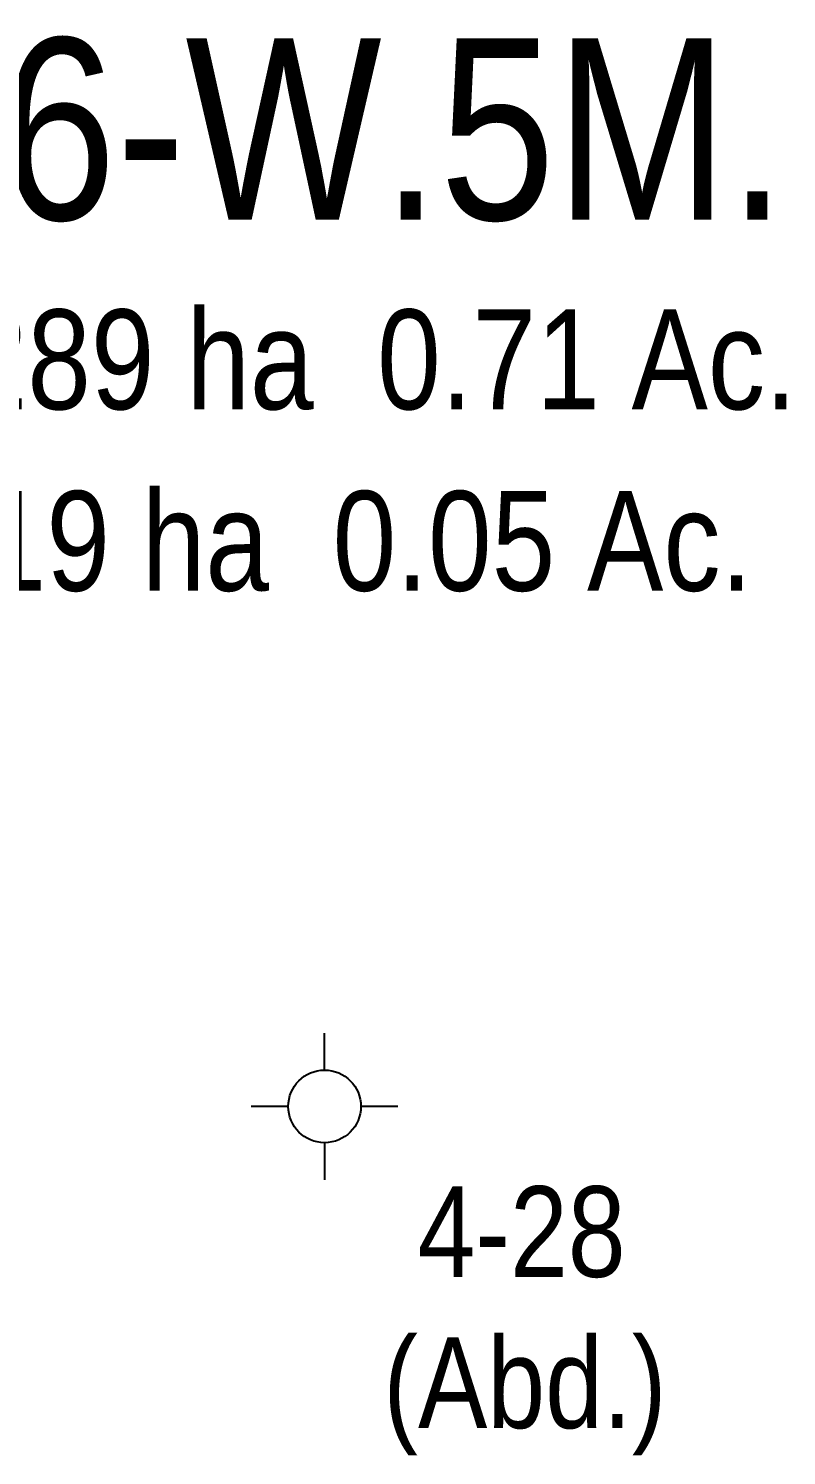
# Model space of a CAD drawing. Extents: x 634962 to 644935, y 5969185 to 5972988.
# Drawn here: x 642005.4 to 642088.9, y 5970462.1 to 5970619.3 of the extents above; entities that cross this region are included whole.
import ezdxf
from ezdxf.enums import TextEntityAlignment as Align

# ---------------------------------------------------------------- set-up
doc = ezdxf.new("R2010")
doc.units = 0
doc.header["$LTSCALE"] = 5
for name, color, linetype in [('C-SYMBOL', 7, 'Continuous'), ('F-WS-S', 190, 'Continuous'), ('L-AREAWORK', 5, 'Continuous')]:
    doc.layers.add(name, color=color, linetype=linetype)
doc.styles.add('100L', font='ARIALN.TTF', dxfattribs={"height": 11})
doc.styles.add('175L', font='ARIALN.TTF', dxfattribs={"height": 20})
doc.styles.add('80L', font='ARIALN.TTF', dxfattribs={"height": 10})

# ---------------------------------------------------------------- blocks, each defined once
blk = doc.blocks.new('GABD')
for p, q in [((0, 0.808), (0, 1.616)), ((-0.808, 0), (-1.616, 0)), ((1.616, 0), (0.808, 0)), ((0, -0.808), (0, -1.616))]:
    blk.add_line(p, q)
blk.add_circle((0, 0), 0.8)

msp = doc.modelspace()

# ---------------------------------------------------------------- block references
at = {"layer": 'F-WS-S', "xscale": 4.998718400000023, "yscale": 4.998718400000023, "zscale": 4.998718400000023}
msp.add_blockref('GABD', (642037.977, 5970500.541), dxfattribs=at)

# ---------------------------------------------------------------- texts
at = {"layer": 'C-SYMBOL', "color": 3, "style": '175L'}
msp.add_text('S.W.1/4 Sec. 28-56-6-W.5M.', height=20, dxfattribs=at).set_placement((641942.413, 5970592.254), align=Align.BOTTOM_CENTER)
at = {"layer": 'F-WS-S', "insert": (642044.055, 5970491.744), "char_height": 9.99744, "attachment_point": 1, "style": '80L'}
msp.add_mtext_dynamic_manual_height_columns('\\pi4.1666;4-28\\P\\pi0.40222;(Abd.)', width=30.6058, gutter_width=50.013, heights=[0], dxfattribs=at)
at = {"layer": 'L-AREAWORK', "color": 5, "style": '100L'}
for s, p in [('Workspace Outside ATCO R/W = 0.289 ha  0.71 Ac.', (641943.448, 5970574.057)), ('Workspace Inside ATCO R/W = 0.019 ha  0.05 Ac.', (641943.448, 5970554.057))]:
    msp.add_text(s, height=11, dxfattribs=at).set_placement(p, align=Align.BOTTOM_CENTER)

doc.saveas('drawing.dxf')
